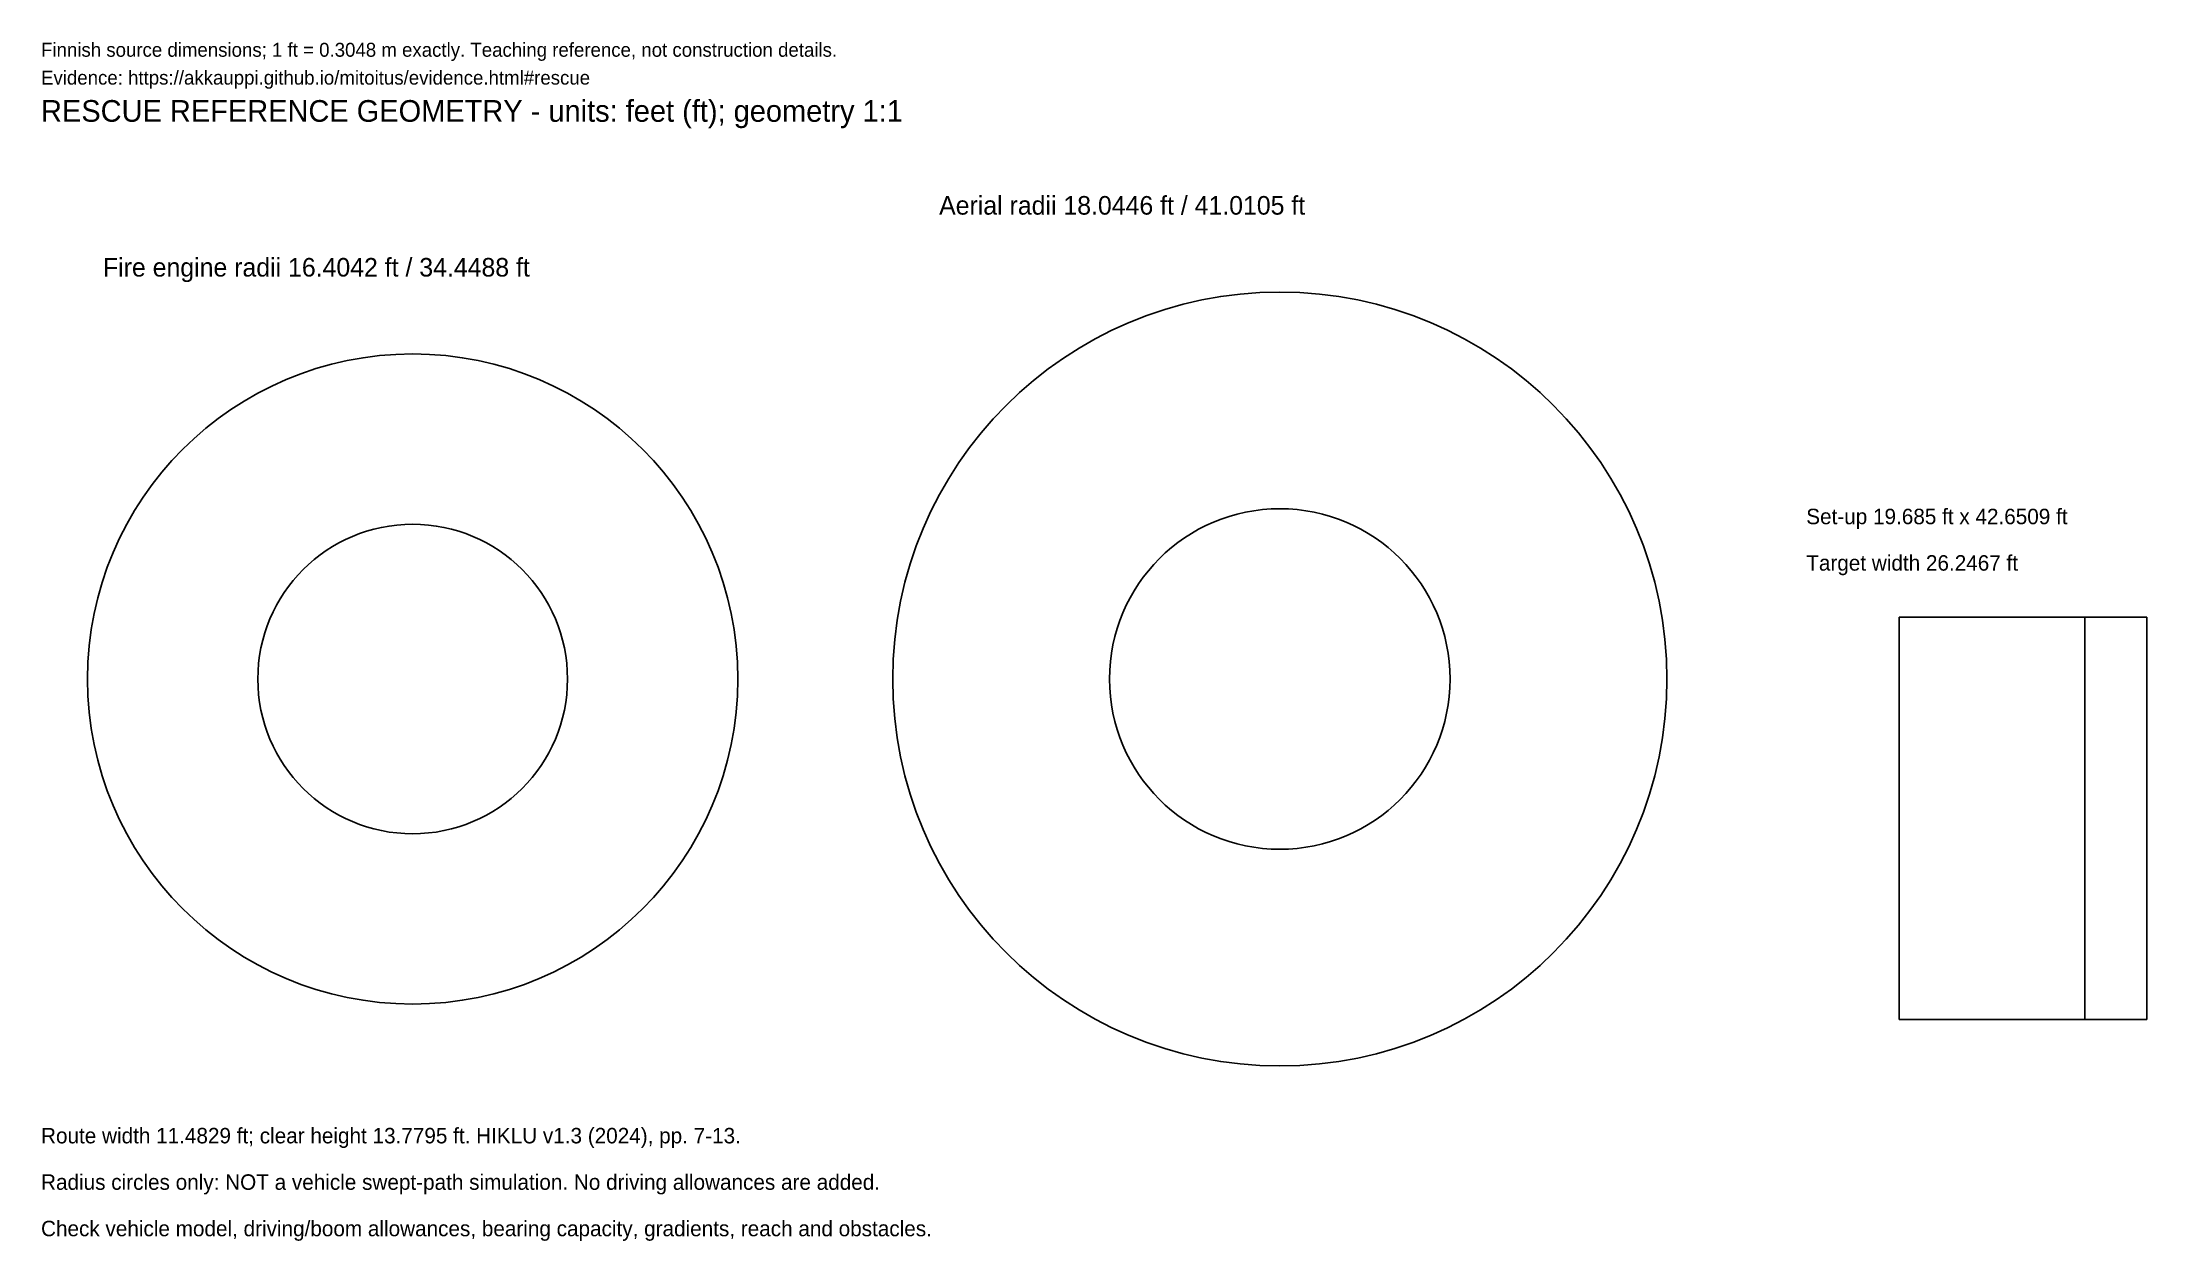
# Model space of a CAD drawing. Header units: feet. Extents: x 0 to 223, y -10 to 117.
import ezdxf

# ---------------------------------------------------------------- set-up
doc = ezdxf.new("R2010")
doc.units = ezdxf.units.FT
doc.header["$MEASUREMENT"] = 0
for name, color, linetype in [('ANNOTATION', 7, 'Continuous'), ('REFERENCE', 7, 'Continuous'), ('TARGET', 8, 'Continuous')]:
    doc.layers.add(name, color=color, linetype=linetype)

msp = doc.modelspace()

# ---------------------------------------------------------------- linework, layer by layer
at = {"layer": 'REFERENCE'}
for p, q in [((216.5354, 55.7743), (196.8504, 55.7743)), ((196.8504, 55.7743), (196.8504, 13.1234)), ((216.5354, 13.1234), (216.5354, 55.7743)), ((196.8504, 13.1234), (216.5354, 13.1234))]:
    msp.add_line(p, q, dxfattribs=at)
for centre, radius in [((131.2336, 49.2126), 41.0105), ((39.3701, 49.2126), 34.4488), ((131.2336, 49.2126), 18.0446), ((39.3701, 49.2126), 16.4042)]:
    msp.add_circle(centre, radius, dxfattribs=at)
at = {"layer": 'TARGET'}
for p, q in [((223.0971, 55.7743), (196.8504, 55.7743)), ((196.8504, 55.7743), (196.8504, 13.1234)), ((223.0971, 13.1234), (223.0971, 55.7743)), ((196.8504, 13.1234), (223.0971, 13.1234))]:
    msp.add_line(p, q, dxfattribs=at)

# ---------------------------------------------------------------- texts
at = {"layer": 'ANNOTATION'}
for s, height, p in [('Finnish source dimensions; 1 ft = 0.3048 m exactly. Teaching reference, not construction details.', 1.4764, (0, 115.1575)), ('Evidence: https://akkauppi.github.io/mitoitus/evidence.html#rescue', 1.4764, (0, 112.2047)), ('RESCUE REFERENCE GEOMETRY - units: feet (ft); geometry 1:1', 2.2966, (0, 108.2677)), ('Aerial radii 18.0446 ft / 41.0105 ft', 1.9685, (95.1444, 98.4252)), ('Fire engine radii 16.4042 ft / 34.4488 ft', 1.9685, (6.5617, 91.8635)), ('Set-up 19.685 ft x 42.6509 ft', 1.6404, (187.0079, 65.6168)), ('Target width 26.2467 ft', 1.6404, (187.0079, 60.6955)), ('Route width 11.4829 ft; clear height 13.7795 ft. HIKLU v1.3 (2024), pp. 7-13.', 1.6404, (0, 0)), ('Radius circles only: NOT a vehicle swept-path simulation. No driving allowances are added.', 1.6404, (0, -4.9213)), ('Check vehicle model, driving/boom allowances, bearing capacity, gradients, reach and obstacles.', 1.6404, (0, -9.8425))]:
    msp.add_text(s, height=height, dxfattribs=at).set_placement(p)

doc.saveas('drawing.dxf')
